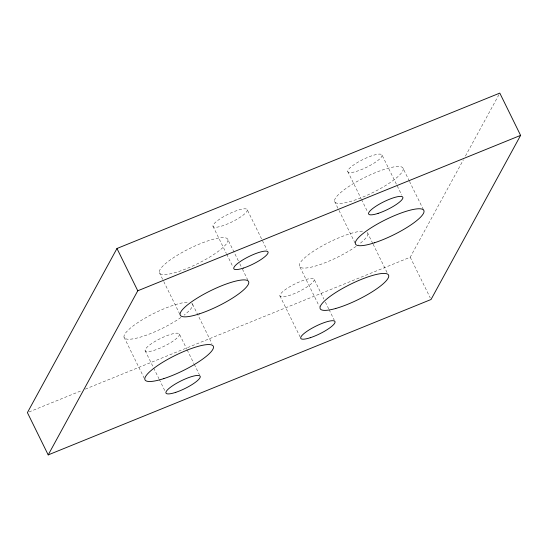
<?xml version="1.0" encoding="UTF-8"?>
<svg xmlns="http://www.w3.org/2000/svg" width="548" height="548" viewBox="0 0 548 548"><rect width="100%" height="100%" fill="white"/><g stroke="black" fill="none" stroke-linecap="round" stroke-linejoin="round"><path stroke-width="0.41" stroke-dasharray="2.74 2.06" d="M85.262 389.135L410.233 257.218L463.396 159.797M465.444 156.05L498.975 94.592M28.982 411.98L81.296 390.745M403.164 168.531A38.079 8.569 -26.2 0 1 353.583 200.513A38.079 8.569 -26.2 0 1 349.829 185.847A38.079 8.569 -26.2 0 1 403.164 168.531L409.109 180.614M409.479 181.367L423.597 210.055M382.079 155.118A19.043 4.281 -26.2 0 1 357.282 171.106A19.043 4.281 -26.2 0 1 355.405 163.77A19.043 4.281 -26.2 0 1 382.079 155.118L401.766 195.129M410.233 257.218L430.296 297.989M347.768 171.545L361.146 198.725M361.516 199.486L367.831 212.316M372.736 243.428L367.167 232.099A38.079 8.569 -26.2 0 1 358.824 244.408M373.113 244.182L387.231 272.87M334.554 201.397L338.637 209.699M339.007 210.459L354.988 242.922M314.223 279.453A19.043 4.281 -26.2 0 1 289.433 295.447A19.043 4.281 -26.2 0 1 287.556 288.111A19.043 4.281 -26.2 0 1 314.223 279.453L323.889 299.085M325.368 302.106L328.718 308.901M329.088 309.654L334.287 320.224M299.989 267.136L319.306 306.401M247.278 209.836A19.043 4.281 -26.2 0 1 222.488 225.824A19.043 4.281 -26.2 0 1 220.604 218.494A19.043 4.281 -26.2 0 1 247.278 209.836L266.965 249.847M279.918 295.886L299.982 336.657M227.927 239.668A38.079 8.569 -26.2 0 1 178.34 271.65A38.079 8.569 -26.2 0 1 174.586 256.978A38.079 8.569 -26.2 0 1 227.927 239.668L238.332 260.807M239.819 263.828L242.045 268.356M242.415 269.116L248.36 281.192M212.966 226.269L226.345 253.45M226.714 254.204L233.03 267.04M192.643 304.325L211.96 343.582M159.31 272.534L163.4 280.836M163.77 281.59L180.114 314.812M179.395 334.075A19.043 4.281 -26.2 0 1 155.002 350.042A19.043 4.281 -26.2 0 1 152.419 343.048A19.043 4.281 -26.2 0 1 179.395 334.075L186.827 349.172M187.197 349.932L193.882 363.523M194.259 364.276L199.458 374.846M145.152 350.699L153.324 367.311M153.693 368.064L158.893 378.634M159.269 379.394L165.208 391.471M124.026 337.184L144.46 378.709M191.745 303.099A38.079 8.569 -26.2 0 1 184.128 315.127M180.943 317.47A38.079 8.569 -26.2 0 1 130.746 339.15A38.079 8.569 -26.2 0 1 140.055 321.155A38.079 8.569 -26.2 0 1 188.793 302.297M356.097 246.395A38.079 8.569 -26.2 0 1 306.195 267.993A38.079 8.569 -26.2 0 1 314.614 250.457A38.079 8.569 -26.2 0 1 363.42 231.14"/><path stroke-width="0.82" d="M116.964 248.497L27.4 412.623L48.203 454.902L431.036 299.503L520.6 135.377L499.797 93.098L116.964 248.497L137.767 290.783L48.203 454.902M137.767 290.783L520.6 135.377M378.093 213.384A19.043 4.281 -26.2 0 0 402.883 197.396A19.043 4.281 -26.2 0 0 376.209 206.055A19.043 4.281 -26.2 0 0 378.093 213.384M243.291 268.109A19.043 4.281 -26.2 0 0 268.082 252.114A19.043 4.281 -26.2 0 0 241.415 260.773A19.043 4.281 -26.2 0 0 243.291 268.109M310.237 337.726A19.043 4.281 -26.2 0 0 335.034 321.731A19.043 4.281 -26.2 0 0 308.36 330.389A19.043 4.281 -26.2 0 0 310.237 337.726M175.805 392.327A19.043 4.281 -26.2 0 0 200.198 376.353A19.043 4.281 -26.2 0 0 173.23 385.326A19.043 4.281 -26.2 0 0 175.805 392.327M199.15 313.929A38.079 8.569 -26.2 0 0 248.73 281.946A38.079 8.569 -26.2 0 0 195.389 299.263A38.079 8.569 -26.2 0 0 199.15 313.929M374.387 242.798A38.079 8.569 -26.2 0 0 423.974 210.816A38.079 8.569 -26.2 0 0 370.633 228.126A38.079 8.569 -26.2 0 0 374.387 242.798M335.801 308.462A38.079 8.569 -26.2 0 0 388.717 276.507A38.079 8.569 -26.2 0 0 338.623 290.735A38.079 8.569 -26.2 0 0 335.801 308.462M163.866 378.586A38.079 8.569 -26.2 0 0 213.446 346.603A38.079 8.569 -26.2 0 0 160.112 363.92A38.079 8.569 -26.2 0 0 163.866 378.586"/></g></svg>
